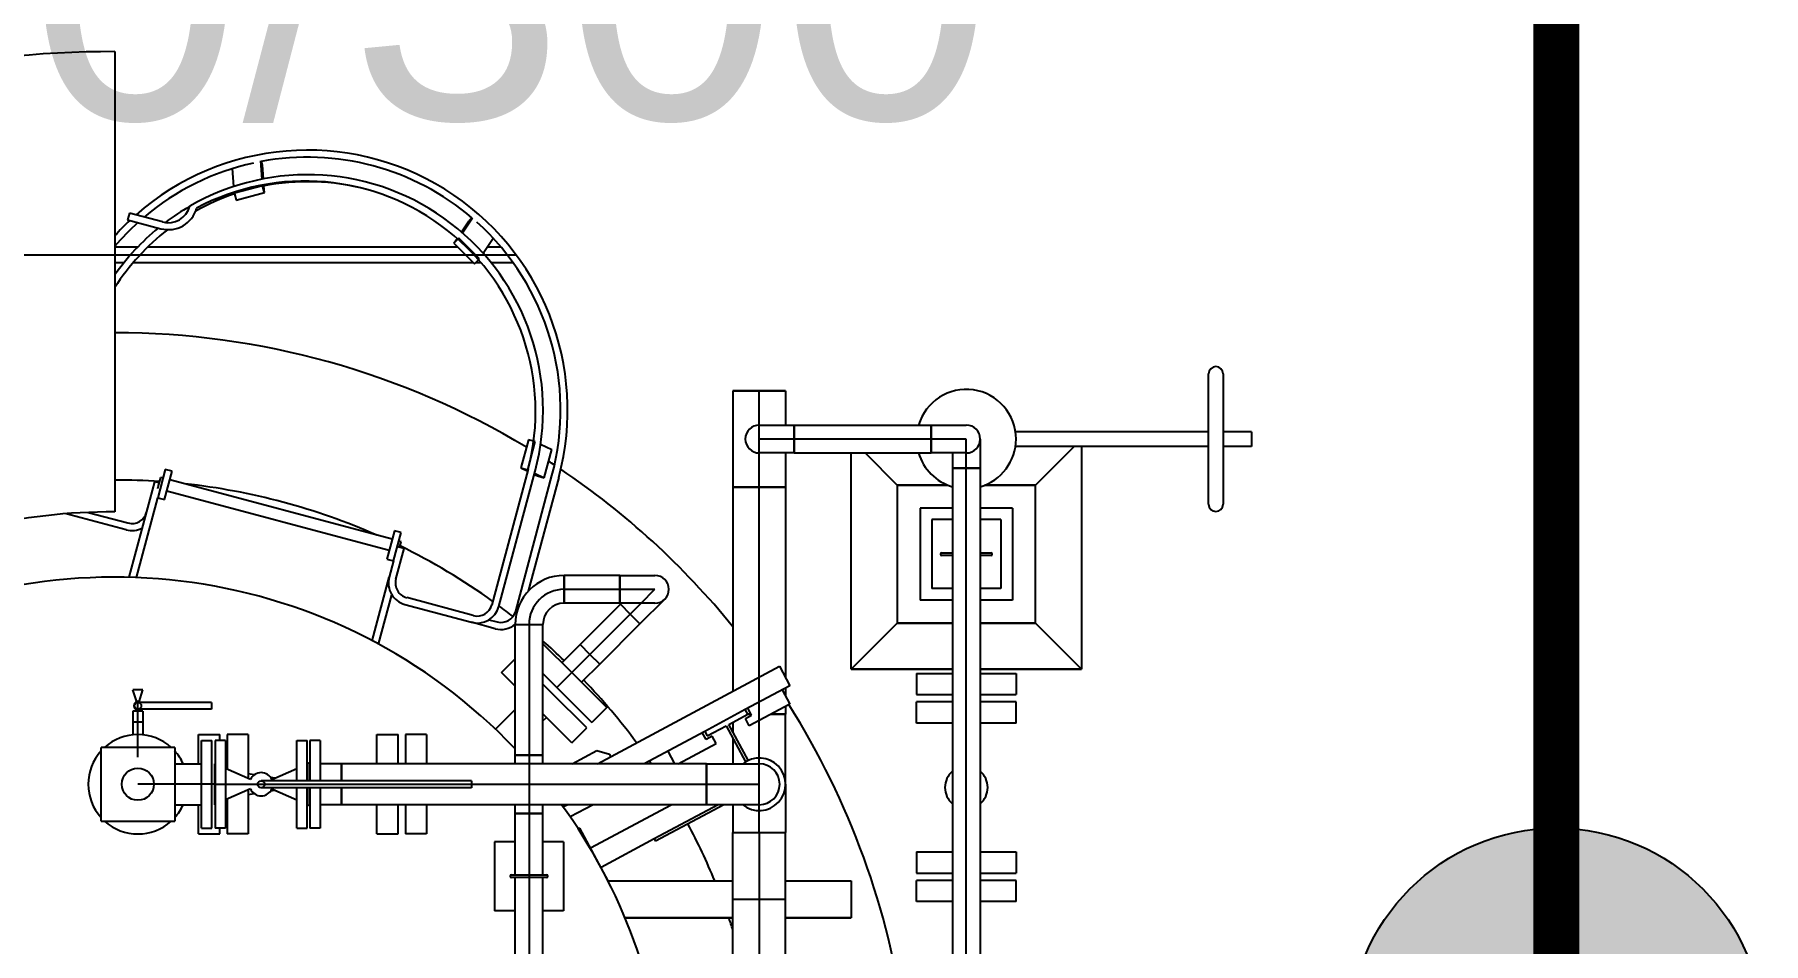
# Model space of a CAD drawing. Header units: inches. Extents: x 517790 to 538444, y 301815 to 302461.
# Drawn here: x 517877.35 to 517880.896, y 302335.824 to 302337.689 of the extents above; entities that cross this region are included whole.
import ezdxf

# ---------------------------------------------------------------- set-up
doc = ezdxf.new("R2010")
doc.units = ezdxf.units.IN
doc.header["$MEASUREMENT"] = 0
doc.layers.add('电气-接地设计-接地线', color=3, linetype='接地线')
doc.layers.add('硅胶总平面底图 工艺装置区', color=253, linetype='Continuous')
doc.styles.add('EESLTYPE', font='TXT.shx')
doc.styles.get("Standard").update_dxf_attribs({"font": 'arial.ttf'})
doc.linetypes.add('接地线', pattern='A,500,["/",EESLTYPE,S=200,R=0,X=0,Y=-100],-200,60,-200', length=960)

# ---------------------------------------------------------------- blocks, each defined once
blk = doc.blocks.new('PTJD2')
at = {"linetype": 'Continuous'}
blk.add_hatch(color=0, dxfattribs=at).paths.add_polyline_path([(150, 0, 1), (-150, 0, 1)])
at = {"color": 0, "linetype": 'Continuous'}
blk.add_circle((0, 0), 150, dxfattribs=at)

msp = doc.modelspace()

# ---------------------------------------------------------------- linework, layer by layer
at = {"layer": '电气-接地设计-接地线', "color": 1, "linetype": '接地线', "ltscale": 0.005, "const_width": 0.0944}
msp.add_lwpolyline([(517880.4709, 302348.7714), (517880.4709, 302325.0589)], dxfattribs=at)
at = {"layer": '硅胶总平面底图 工艺装置区', "color": 253, "linetype": 'Continuous', "lineweight": -3}
for p, q in [((517877.5144, 302337.6537), (517877.5144, 302336.7097)), ((517877.7585, 302337.3769), (517877.756, 302337.4139)), ((517877.8164, 302337.3921), (517877.8139, 302337.4293)), ((517877.8174, 302337.4204), (517877.8151, 302337.4285)), ((517877.8192, 302337.3926), (517877.8174, 302337.4204)), ((517877.8174, 302337.3786), (517877.7595, 302337.3631)), ((517877.8211, 302337.3647), (517877.8174, 302337.3786)), ((517877.8211, 302337.3648), (517877.8194, 302337.3709)), ((517877.8211, 302337.3648), (517877.8202, 302337.3782)), ((517877.7595, 302337.3631), (517877.7632, 302337.3492)), ((517877.7597, 302337.3621), (517877.7611, 302337.3568)), ((517877.7632, 302337.3492), (517877.8211, 302337.3647)), ((517877.7632, 302337.3491), (517877.786, 302337.3553)), ((517877.7632, 302337.3492), (517877.7632, 302337.3491)), ((517877.821, 302337.3648), (517877.8211, 302337.3648)), ((517877.5441, 302337.3226), (517877.5404, 302337.3087)), ((517877.5404, 302337.3087), (517877.6087, 302337.2904)), ((517877.6124, 302337.3043), (517877.5441, 302337.3226)), ((517878.2252, 302337.2838), (517878.2406, 302337.3067)), ((517878.2273, 302337.282), (517878.2479, 302337.3128)), ((517878.2467, 302337.3128), (517878.2406, 302337.3067)), ((517878.2198, 302337.2707), (517878.2097, 302337.2606)), ((517878.2097, 302337.2606), (517878.2163, 302337.2705)), ((517878.2181, 302337.269), (517878.2153, 302337.2662)), ((517878.2622, 302337.2284), (517878.2198, 302337.2707)), ((517878.2699, 302337.2399), (517878.2906, 302337.2707)), ((517877.1727, 302337.2365), (517877.5144, 302337.2365)), ((517877.5609, 302337.2523), (517877.5144, 302337.2523)), ((517877.5144, 302337.2365), (517877.5464, 302337.2365)), ((517877.5464, 302337.2365), (517877.5658, 302337.2365)), ((517877.5658, 302337.2365), (517878.2337, 302337.2365)), ((517878.2179, 302337.2523), (517877.5811, 302337.2523)), ((517878.2096, 302337.2604), (517878.2097, 302337.2606)), ((517878.2097, 302337.2605), (517878.2096, 302337.2604)), ((517878.2096, 302337.2604), (517878.2278, 302337.2424)), ((517878.2097, 302337.2606), (517878.252, 302337.2182)), ((517878.2337, 302337.2365), (517878.2729, 302337.2365)), ((517878.252, 302337.2182), (517878.2622, 302337.2284)), ((517878.2729, 302337.2365), (517878.3195, 302337.2365)), ((517878.3068, 302337.2523), (517878.2782, 302337.2523)), ((517878.3195, 302337.2365), (517878.3376, 302337.2365)), ((517877.5332, 302337.2207), (517877.5144, 302337.2207)), ((517878.2495, 302337.2207), (517877.5518, 302337.2207)), ((517878.2522, 302337.2183), (517878.2566, 302337.2227)), ((517878.2522, 302337.2183), (517878.2522, 302337.2183)), ((517878.2653, 302337.2207), (517878.2546, 302337.2207)), ((517878.3313, 302337.2207), (517878.2862, 302337.2207)), ((517879.7578, 302336.7251), (517879.7578, 302336.9927)), ((517879.7875, 302336.9927), (517879.7875, 302336.7251)), ((517878.782, 302336.9577), (517878.836, 302336.9577)), ((517878.782, 302336.9577), (517878.782, 302336.7601)), ((517878.8899, 302336.9577), (517878.782, 302336.9577)), ((517878.836, 302336.8874), (517878.836, 302336.9577)), ((517878.836, 302336.9577), (517878.836, 302336.9577)), ((517878.836, 302336.9577), (517878.836, 302336.9577)), ((517878.836, 302336.9577), (517878.8899, 302336.9577)), ((517878.8899, 302336.9577), (517878.8899, 302336.8874)), ((517878.836, 302336.8874), (517878.9079, 302336.8874)), ((517878.836, 302336.8304), (517878.836, 302336.8874)), ((517878.9079, 302336.8304), (517878.9079, 302336.8874)), ((517878.9079, 302336.8874), (517878.9079, 302336.8304)), ((517878.9079, 302336.8874), (517879.1888, 302336.8874)), ((517879.1888, 302336.8874), (517879.1888, 302336.8304)), ((517879.1888, 302336.8304), (517879.1888, 302336.8874)), ((517879.1888, 302336.8874), (517879.2608, 302336.8874)), ((517879.7578, 302336.8738), (517879.3616, 302336.8738)), ((517879.846, 302336.8738), (517879.7875, 302336.8738)), ((517879.846, 302336.8738), (517879.846, 302336.8589)), ((517878.3627, 302336.8575), (517878.3472, 302336.7996)), ((517878.3611, 302336.7959), (517878.3766, 302336.8538)), ((517878.3766, 302336.8538), (517878.3627, 302336.8575)), ((517878.3876, 302336.8484), (517878.4104, 302336.8374)), ((517878.9079, 302336.8589), (517878.836, 302336.8589)), ((517878.9079, 302336.8589), (517878.9079, 302336.8589)), ((517878.9079, 302336.8589), (517878.9079, 302336.8589)), ((517879.1888, 302336.8589), (517878.9079, 302336.8589)), ((517879.1888, 302336.8589), (517879.1888, 302336.8589)), ((517879.1888, 302336.8589), (517879.1889, 302336.8589)), ((517879.2608, 302336.8589), (517879.1888, 302336.8589)), ((517879.2608, 302336.8304), (517879.2608, 302336.8589)), ((517879.2892, 302336.8589), (517879.2892, 302336.799)), ((517879.7578, 302336.844), (517879.3616, 302336.844)), ((517879.4024, 302336.7645), (517879.4819, 302336.844)), ((517879.4819, 302336.844), (517879.4024, 302336.7645)), ((517879.4968, 302336.844), (517879.4968, 302336.3869)), ((517879.4968, 302336.844), (517879.4968, 302336.3869)), ((517879.846, 302336.844), (517879.7875, 302336.844)), ((517879.846, 302336.8589), (517879.846, 302336.844)), ((517878.3501, 302336.8103), (517878.3472, 302336.7996)), ((517878.3948, 302336.7795), (517878.4104, 302336.8374)), ((517878.9079, 302336.8304), (517878.836, 302336.8304)), ((517878.836, 302336.7601), (517878.836, 302336.8304)), ((517878.8899, 302336.8304), (517878.8899, 302336.7601)), ((517878.9079, 302336.8304), (517879.1888, 302336.8304)), ((517879.0248, 302336.3869), (517879.0248, 302336.8304)), ((517879.0248, 302336.3869), (517879.0248, 302336.8304)), ((517879.0532, 302336.8304), (517879.1192, 302336.7645)), ((517879.0532, 302336.8304), (517879.1192, 302336.7645)), ((517879.2608, 302336.8304), (517879.1888, 302336.8304)), ((517879.2323, 302336.8304), (517879.2323, 302336.799)), ((517879.2608, 302336.799), (517879.2608, 302336.8304)), ((517877.5437, 302336.5753), (517877.5962, 302336.7713)), ((517877.6055, 302336.7689), (517877.5962, 302336.7713)), ((517877.6179, 302336.7966), (517877.6024, 302336.7387)), ((517877.6033, 302336.7607), (517877.6086, 302336.7804)), ((517877.6132, 302336.7792), (517877.6086, 302336.7804)), ((517877.6163, 302336.735), (517877.6318, 302336.7929)), ((517877.6318, 302336.7929), (517877.6179, 302336.7966)), ((517878.083, 302336.6533), (517877.6271, 302336.7755)), ((517878.3623, 302336.7969), (517878.2878, 302336.519)), ((517878.3017, 302336.5153), (517878.3762, 302336.7932)), ((517878.3365, 302336.506), (517878.4109, 302336.7839)), ((517878.3472, 302336.7996), (517878.3612, 302336.7928)), ((517878.3472, 302336.7996), (517878.3611, 302336.7959)), ((517878.3472, 302336.7996), (517878.3472, 302336.7996)), ((517878.3611, 302336.7959), (517878.3619, 302336.7955)), ((517878.4248, 302336.7802), (517878.3624, 302336.5472)), ((517878.3744, 302336.7864), (517878.381, 302336.7832)), ((517878.3751, 302336.7891), (517878.3948, 302336.7795)), ((517878.381, 302336.7832), (517878.3948, 302336.7795)), ((517879.2323, 302336.799), (517879.2892, 302336.799)), ((517879.2892, 302336.7989), (517879.2323, 302336.7989)), ((517879.2323, 302336.7989), (517879.2323, 302335.662)), ((517879.2608, 302336.7989), (517879.2608, 302336.799)), ((517879.2608, 302335.662), (517879.2608, 302336.7989)), ((517879.2892, 302336.7989), (517879.2892, 302335.6581)), ((517877.5585, 302336.5748), (517877.6024, 302336.7387)), ((517877.6024, 302336.7575), (517877.6033, 302336.7607)), ((517877.6024, 302336.7387), (517877.6163, 302336.735)), ((517878.0768, 302336.6302), (517877.6209, 302336.7523)), ((517878.782, 302336.7601), (517878.836, 302336.7601)), ((517878.8899, 302336.7601), (517878.782, 302336.7601)), ((517878.782, 302336.7601), (517878.782, 302336.3417)), ((517878.836, 302336.7601), (517878.836, 302336.7601)), ((517878.836, 302336.7601), (517878.8899, 302336.7601)), ((517878.836, 302336.3706), (517878.836, 302336.7601)), ((517878.8899, 302336.7601), (517878.8899, 302336.37)), ((517879.1192, 302336.7645), (517879.2224, 302336.7645)), ((517879.2224, 302336.7645), (517879.1192, 302336.7645)), ((517879.1192, 302336.7645), (517879.1192, 302336.4813)), ((517879.1192, 302336.7645), (517879.1192, 302336.4813)), ((517879.2991, 302336.7645), (517879.4024, 302336.7645)), ((517879.4024, 302336.7645), (517879.2991, 302336.7645)), ((517879.4024, 302336.4813), (517879.4024, 302336.7645)), ((517879.4024, 302336.4813), (517879.4024, 302336.7645)), ((517877.5376, 302336.6729), (517877.4147, 302336.7058)), ((517877.4599, 302336.7086), (517877.5413, 302336.6868)), ((517879.1664, 302336.7173), (517879.1664, 302336.5285)), ((517879.2323, 302336.7173), (517879.1664, 302336.7173)), ((517879.3552, 302336.7173), (517879.2892, 302336.7173)), ((517879.3552, 302336.7173), (517879.3552, 302336.5285)), ((517878.0877, 302336.6707), (517878.0722, 302336.6128)), ((517878.0861, 302336.6091), (517878.1016, 302336.667)), ((517878.1016, 302336.667), (517878.0877, 302336.6707)), ((517879.19, 302336.6937), (517879.19, 302336.5521)), ((517879.2323, 302336.6937), (517879.19, 302336.6937)), ((517879.3316, 302336.6937), (517879.2892, 302336.6937)), ((517879.3316, 302336.6937), (517879.3316, 302336.5521)), ((517878.091, 302336.5718), (517878.1077, 302336.6343)), ((517878.1077, 302336.6343), (517878.0938, 302336.638)), ((517878.1016, 302336.6484), (517878.0969, 302336.6496)), ((517878.0985, 302336.6368), (517878.1016, 302336.6484)), ((517879.2107, 302336.6257), (517879.2323, 302336.6257)), ((517879.2892, 302336.6257), (517879.3108, 302336.6257)), ((517878.0722, 302336.6128), (517878.0861, 302336.6091)), ((517878.0861, 302336.6091), (517878.0771, 302336.5755)), ((517879.2323, 302336.6201), (517879.2107, 302336.6201)), ((517879.3108, 302336.6201), (517879.2892, 302336.6201)), ((517878.0422, 302336.4452), (517878.0771, 302336.5755)), ((517878.4359, 302336.5792), (517878.4359, 302336.5222)), ((517878.4359, 302336.5222), (517878.4359, 302336.5792)), ((517878.5502, 302336.5792), (517878.4359, 302336.5792)), ((517878.5502, 302336.5222), (517878.5502, 302336.5792)), ((517878.5502, 302336.5792), (517878.5502, 302336.5222)), ((517878.5502, 302336.5792), (517878.6222, 302336.5792)), ((517878.0552, 302336.4383), (517878.0824, 302336.5397)), ((517878.1093, 302336.5197), (517878.2459, 302336.4831)), ((517878.2496, 302336.497), (517878.113, 302336.5336)), ((517878.4359, 302336.5507), (517878.4359, 302336.5507)), ((517878.4359, 302336.5507), (517878.4359, 302336.5507)), ((517878.4359, 302336.5507), (517878.5502, 302336.5507)), ((517878.5502, 302336.5222), (517878.4359, 302336.5222)), ((517878.5512, 302336.52), (517878.4685, 302336.4373)), ((517878.5503, 302336.5507), (517878.5502, 302336.5507)), ((517878.5502, 302336.5507), (517878.5502, 302336.5507)), ((517878.5502, 302336.5507), (517878.6222, 302336.5507)), ((517878.6222, 302336.5222), (517878.5502, 302336.5222)), ((517878.5534, 302336.5222), (517878.5512, 302336.52)), ((517878.5713, 302336.4998), (517878.5512, 302336.52)), ((517878.5512, 302336.52), (517878.5713, 302336.4998)), ((517878.5713, 302336.4998), (517878.5937, 302336.5222)), ((517878.5914, 302336.4797), (517878.6423, 302336.5306)), ((517878.5937, 302336.5222), (517878.6222, 302336.5507)), ((517879.2323, 302336.5285), (517879.1664, 302336.5285)), ((517879.2323, 302336.5521), (517879.19, 302336.5521)), ((517879.3316, 302336.5521), (517879.2892, 302336.5521)), ((517879.3552, 302336.5285), (517879.2892, 302336.5285)), ((517878.2946, 302336.47), (517878.2459, 302336.4831)), ((517878.2817, 302336.4884), (517878.2983, 302336.4839)), ((517878.4887, 302336.4172), (517878.5713, 302336.4998)), ((517878.5914, 302336.4797), (517878.5713, 302336.4998)), ((517878.5713, 302336.4998), (517878.5713, 302336.4998)), ((517878.5713, 302336.4998), (517878.5713, 302336.4998)), ((517878.5713, 302336.4998), (517878.5914, 302336.4797)), ((517878.3355, 302336.4788), (517878.3924, 302336.4788)), ((517878.3355, 302336.4788), (517878.364, 302336.4788)), ((517878.3355, 302336.2108), (517878.3355, 302336.4788)), ((517878.364, 302336.4788), (517878.364, 302336.4788)), ((517878.364, 302336.4788), (517878.364, 302336.4788)), ((517878.364, 302336.4788), (517878.364, 302336.2108)), ((517878.364, 302336.4788), (517878.3924, 302336.4788)), ((517878.3924, 302336.2108), (517878.3924, 302336.4788)), ((517878.5914, 302336.4797), (517878.5088, 302336.3971)), ((517879.1192, 302336.4813), (517879.0248, 302336.3869)), ((517879.0248, 302336.3869), (517879.1192, 302336.4813)), ((517879.2323, 302336.4813), (517879.1192, 302336.4813)), ((517879.1192, 302336.4813), (517879.2323, 302336.4813)), ((517879.4024, 302336.4813), (517879.2892, 302336.4813)), ((517879.2892, 302336.4813), (517879.4024, 302336.4813)), ((517879.4968, 302336.3869), (517879.4024, 302336.4813)), ((517879.4968, 302336.3869), (517879.4024, 302336.4813)), ((517878.3924, 302336.4392), (517878.4516, 302336.3801)), ((517878.4208, 302336.3494), (517878.4887, 302336.4172)), ((517878.4685, 302336.4373), (517878.4314, 302336.4002)), ((517878.4887, 302336.4172), (517878.4685, 302336.4373)), ((517878.4685, 302336.4373), (517878.4887, 302336.4172)), ((517878.5088, 302336.3971), (517878.4887, 302336.4172)), ((517878.4887, 302336.4172), (517878.5088, 302336.3971)), ((517878.3074, 302336.38), (517878.3355, 302336.4081)), ((517878.3355, 302336.3519), (517878.3074, 302336.38)), ((517878.3924, 302336.3778), (517878.4208, 302336.3494)), ((517878.4516, 302336.3801), (517878.5236, 302336.308)), ((517878.5088, 302336.3971), (517878.4717, 302336.36)), ((517878.5042, 302336.1929), (517878.8777, 302336.3929)), ((517878.8777, 302336.3929), (517878.8991, 302336.353)), ((517879.0248, 302336.3869), (517879.2323, 302336.3869)), ((517879.2323, 302336.3869), (517879.0248, 302336.3869)), ((517879.1589, 302336.3782), (517879.2323, 302336.3782)), ((517879.1589, 302336.3782), (517879.1589, 302336.3347)), ((517879.2892, 302336.3869), (517879.4968, 302336.3869)), ((517879.4968, 302336.3869), (517879.2892, 302336.3869)), ((517879.2892, 302336.3782), (517879.3627, 302336.3782)), ((517879.3627, 302336.3782), (517879.3627, 302336.3347)), ((517877.5616, 302336.3446), (517877.5515, 302336.3446)), ((517877.5592, 302336.3196), (517877.5515, 302336.3446)), ((517877.5716, 302336.3446), (517877.5616, 302336.3446)), ((517877.564, 302336.3196), (517877.5716, 302336.3446)), ((517878.4102, 302336.3387), (517878.3924, 302336.3564)), ((517878.4208, 302336.3494), (517878.4929, 302336.2773)), ((517878.8991, 302336.353), (517878.8075, 302336.304)), ((517878.836, 302336.2948), (517878.836, 302336.3706)), ((517878.8832, 302336.3445), (517878.8988, 302336.3154)), ((517878.8899, 302336.3481), (517878.8899, 302336.3321)), ((517877.5616, 302336.3006), (517877.5616, 302336.3229)), ((517877.7126, 302336.3188), (517877.5616, 302336.3188)), ((517877.7126, 302336.3188), (517877.7126, 302336.3118)), ((517877.7126, 302336.3118), (517877.7126, 302336.3047)), ((517878.4822, 302336.2666), (517878.4102, 302336.3387)), ((517878.5236, 302336.308), (517878.4929, 302336.2773)), ((517878.8201, 302336.2925), (517878.8125, 302336.3066)), ((517878.8988, 302336.3154), (517878.8156, 302336.2708)), ((517878.8899, 302336.3106), (517878.8899, 302336.2948)), ((517879.1589, 302336.3347), (517879.2323, 302336.3347)), ((517879.2323, 302336.3196), (517879.1589, 302336.3196)), ((517879.1589, 302336.2761), (517879.1589, 302336.3196)), ((517879.2892, 302336.3347), (517879.3627, 302336.3347)), ((517879.3627, 302336.3196), (517879.2892, 302336.3196)), ((517879.3627, 302336.2761), (517879.3627, 302336.3196)), ((517877.5716, 302336.3006), (517877.5515, 302336.3006)), ((517877.5515, 302336.3006), (517877.5515, 302336.2523)), ((517877.5515, 302336.2789), (517877.5716, 302336.2789)), ((517877.5592, 302336.3039), (517877.5582, 302336.3006)), ((517877.7126, 302336.3047), (517877.5616, 302336.3047)), ((517877.5616, 302336.2789), (517877.5616, 302336.3006)), ((517877.5616, 302336.2528), (517877.5616, 302336.2789)), ((517877.564, 302336.3039), (517877.565, 302336.3006)), ((517877.5716, 302336.3006), (517877.5716, 302336.2523)), ((517878.295, 302336.2638), (517878.3355, 302336.3043)), ((517878.4515, 302336.2359), (517878.3924, 302336.295)), ((517878.3924, 302336.2807), (517878.3996, 302336.2878)), ((517878.8075, 302336.304), (517878.7243, 302336.2594)), ((517878.7294, 302336.2499), (517878.7681, 302336.2706)), ((517878.7681, 302336.2706), (517878.8076, 302336.1969)), ((517878.7739, 302336.2737), (517878.8126, 302336.2945)), ((517878.8134, 302336.2), (517878.7739, 302336.2737)), ((517878.782, 302336.2781), (517878.782, 302336.2586)), ((517878.8126, 302336.2945), (517878.8075, 302336.304)), ((517878.8076, 302336.2858), (517878.8201, 302336.2925)), ((517878.8156, 302336.2708), (517878.8076, 302336.2858)), ((517878.8124, 302336.2948), (517878.8189, 302336.2948)), ((517878.8189, 302336.2948), (517878.8124, 302336.2948)), ((517878.836, 302336.2948), (517878.836, 302336.2948)), ((517878.836, 302336.2948), (517878.836, 302336.2947)), ((517878.836, 302336.2817), (517878.836, 302336.2948)), ((517878.836, 302336.2048), (517878.836, 302336.2817)), ((517878.8603, 302336.2948), (517878.8899, 302336.2948)), ((517878.8899, 302336.2948), (517878.8603, 302336.2948)), ((517878.8899, 302336.1509), (517878.8899, 302336.2948)), ((517879.2323, 302336.2761), (517879.1589, 302336.2761)), ((517879.3627, 302336.2761), (517879.2892, 302336.2761)), ((517877.5616, 302336.2062), (517877.5616, 302336.2528)), ((517877.686, 302336.1929), (517877.686, 302336.2528)), ((517877.686, 302336.2528), (517877.7294, 302336.2528)), ((517877.692, 302336.1509), (517877.692, 302336.2408)), ((517877.692, 302336.2408), (517877.7131, 302336.2408)), ((517877.7131, 302336.1509), (517877.7131, 302336.2408)), ((517877.7201, 302336.2408), (517877.7201, 302336.1509)), ((517877.7412, 302336.2408), (517877.7201, 302336.2408)), ((517877.7294, 302336.2408), (517877.7294, 302336.2528)), ((517877.7412, 302336.2408), (517877.7412, 302336.1509)), ((517877.7445, 302336.2528), (517877.7445, 302336.1815)), ((517877.788, 302336.2528), (517877.7445, 302336.2528)), ((517877.788, 302336.2528), (517877.788, 302336.1625)), ((517877.8878, 302336.158), (517877.8878, 302336.2408)), ((517877.8878, 302336.2408), (517877.9088, 302336.2408)), ((517877.9088, 302336.158), (517877.9088, 302336.2408)), ((517877.9145, 302336.2408), (517877.9145, 302336.158)), ((517877.9355, 302336.2408), (517877.9145, 302336.2408)), ((517877.9355, 302336.2408), (517877.9355, 302336.158)), ((517878.0519, 302336.1929), (517878.0519, 302336.2528)), ((517878.0519, 302336.2528), (517878.0953, 302336.2528)), ((517878.0953, 302336.1929), (517878.0953, 302336.2528)), ((517878.1104, 302336.2528), (517878.1104, 302336.1929)), ((517878.1539, 302336.2528), (517878.1104, 302336.2528)), ((517878.1539, 302336.2528), (517878.1539, 302336.1929)), ((517878.4515, 302336.2359), (517878.4822, 302336.2666)), ((517878.7243, 302336.2594), (517878.6001, 302336.1929)), ((517878.7269, 302336.2426), (517878.7193, 302336.2567)), ((517878.7243, 302336.2594), (517878.7294, 302336.2499)), ((517878.7394, 302336.2492), (517878.7269, 302336.2426)), ((517878.7474, 302336.2343), (517878.7394, 302336.2492)), ((517878.782, 302336.2446), (517878.782, 302336.1929)), ((517877.4861, 302336.0754), (517877.4861, 302336.2264)), ((517877.6371, 302336.2264), (517877.4861, 302336.2264)), ((517877.5616, 302336.2062), (517877.5616, 302336.2062)), ((517877.5616, 302336.2062), (517877.5616, 302336.2062)), ((517877.6371, 302336.2264), (517877.6371, 302336.0754)), ((517878.3353, 302336.2235), (517878.3355, 302336.2238)), ((517878.3924, 302336.2108), (517878.3355, 302336.2108)), ((517878.3355, 302336.1929), (517878.3355, 302336.2108)), ((517878.3355, 302336.2108), (517878.364, 302336.2108)), ((517878.364, 302336.2108), (517878.364, 302336.1929)), ((517878.364, 302336.2108), (517878.364, 302336.2108)), ((517878.364, 302336.2108), (517878.3924, 302336.2108)), ((517878.3924, 302336.1929), (517878.3924, 302336.2108)), ((517878.4522, 302336.1929), (517878.5031, 302336.2201)), ((517878.5031, 302336.2201), (517878.5286, 302336.2124)), ((517878.5286, 302336.2124), (517878.5313, 302336.2074)), ((517878.6486, 302336.2188), (517878.6625, 302336.1929)), ((517878.6701, 302336.1929), (517878.7474, 302336.2343)), ((517878.8076, 302336.1969), (517878.8134, 302336.2)), ((517878.836, 302336.1509), (517878.836, 302336.2048)), ((517877.6371, 302336.1929), (517877.692, 302336.1929)), ((517877.7187, 302336.1929), (517877.7187, 302336.1089)), ((517877.7201, 302336.1922), (517877.7187, 302336.1929)), ((517877.7926, 302336.1605), (517877.7412, 302336.183)), ((517877.8004, 302336.1703), (517877.788, 302336.1723)), ((517877.843, 302336.1634), (517877.834, 302336.1649)), ((517877.8364, 302336.1605), (517877.8878, 302336.183)), ((517877.9088, 302336.1922), (517877.9103, 302336.1929)), ((517877.9103, 302336.158), (517877.9103, 302336.1929)), ((517877.979, 302336.1929), (517877.9355, 302336.1929)), ((517877.979, 302336.1929), (517877.979, 302336.158)), ((517877.979, 302336.158), (517877.979, 302336.1929)), ((517878.7281, 302336.1929), (517877.979, 302336.1929)), ((517878.364, 302336.1929), (517878.364, 302336.1089)), ((517878.7281, 302336.1089), (517878.7281, 302336.1929)), ((517878.7281, 302336.1929), (517878.7281, 302336.1089)), ((517878.7281, 302336.1929), (517878.836, 302336.1929)), ((517877.6335, 302336.1509), (517877.5616, 302336.1509)), ((517877.6335, 302336.1509), (517877.6335, 302336.1509)), ((517877.6335, 302336.1509), (517877.6335, 302336.1509)), ((517877.7131, 302336.1509), (517877.6335, 302336.1509)), ((517877.692, 302336.061), (517877.692, 302336.1509)), ((517877.7187, 302336.1509), (517877.7131, 302336.1509)), ((517877.7131, 302336.061), (517877.7131, 302336.1509)), ((517877.7187, 302336.1509), (517877.9103, 302336.1509)), ((517877.7201, 302336.1509), (517877.7201, 302336.061)), ((517877.7412, 302336.1509), (517877.7412, 302336.061)), ((517877.7926, 302336.1413), (517877.7412, 302336.1188)), ((517877.788, 302336.1393), (517877.788, 302336.049)), ((517877.8004, 302336.1315), (517877.788, 302336.1295)), ((517878.2461, 302336.158), (517877.8145, 302336.158)), ((517878.2461, 302336.1438), (517877.8145, 302336.1438)), ((517877.843, 302336.1384), (517877.834, 302336.1369)), ((517877.8364, 302336.1413), (517877.8878, 302336.1188)), ((517877.8878, 302336.061), (517877.8878, 302336.1438)), ((517877.9088, 302336.061), (517877.9088, 302336.1438)), ((517877.9103, 302336.1509), (517877.9145, 302336.1509)), ((517877.9103, 302336.1089), (517877.9103, 302336.1438)), ((517877.9145, 302336.1509), (517877.979, 302336.1509)), ((517877.9145, 302336.1438), (517877.9145, 302336.061)), ((517877.9355, 302336.1438), (517877.9355, 302336.061)), ((517877.979, 302336.1509), (517878.2461, 302336.1509)), ((517877.979, 302336.1438), (517877.979, 302336.1089)), ((517877.979, 302336.1089), (517877.979, 302336.1438)), ((517878.2461, 302336.158), (517878.2461, 302336.1509)), ((517878.2461, 302336.1509), (517878.7281, 302336.1509)), ((517878.2461, 302336.1509), (517878.2461, 302336.1438)), ((517878.7281, 302336.1509), (517878.7281, 302336.1509)), ((517878.7281, 302336.1509), (517878.7281, 302336.1509)), ((517878.7281, 302336.1509), (517878.836, 302336.1509)), ((517878.836, 302336.0969), (517878.836, 302336.1509)), ((517878.8899, 302336.1509), (517878.8899, 302336.0521)), ((517877.6371, 302336.1089), (517877.692, 302336.1089)), ((517877.686, 302336.049), (517877.686, 302336.1089)), ((517877.7201, 302336.1096), (517877.7187, 302336.1089)), ((517877.7445, 302336.1202), (517877.7445, 302336.049)), ((517877.9088, 302336.1096), (517877.9103, 302336.1089)), ((517877.979, 302336.1089), (517877.9355, 302336.1089)), ((517878.7281, 302336.1089), (517877.979, 302336.1089)), ((517878.0519, 302336.049), (517878.0519, 302336.1089)), ((517878.0953, 302336.049), (517878.0953, 302336.1089)), ((517878.1104, 302336.1089), (517878.1104, 302336.049)), ((517878.1539, 302336.1089), (517878.1539, 302336.049)), ((517878.3355, 302336.091), (517878.3355, 302336.1089)), ((517878.364, 302336.1089), (517878.364, 302336.091)), ((517878.3924, 302336.091), (517878.3924, 302336.1089)), ((517878.4362, 302336.105), (517878.4341, 302336.1089)), ((517878.4435, 302336.1089), (517878.4362, 302336.105)), ((517878.4955, 302336.1089), (517878.4485, 302336.0838)), ((517878.4902, 302336.0203), (517878.6557, 302336.1089)), ((517878.7516, 302336.1089), (517878.6207, 302336.0388)), ((517878.7636, 302336.1089), (517878.6233, 302336.0338)), ((517878.836, 302336.1089), (517878.7281, 302336.1089)), ((517878.782, 302336.1089), (517878.782, 302336.0521)), ((517878.836, 302336.0521), (517878.836, 302336.0969)), ((517877.4861, 302336.0754), (517877.6371, 302336.0754)), ((517877.692, 302336.061), (517877.7131, 302336.061)), ((517877.7412, 302336.061), (517877.7201, 302336.061)), ((517877.7294, 302336.049), (517877.7294, 302336.061)), ((517877.8878, 302336.061), (517877.9088, 302336.061)), ((517877.9355, 302336.061), (517877.9145, 302336.061)), ((517878.3924, 302336.091), (517878.3355, 302336.091)), ((517878.3355, 302336.091), (517878.364, 302336.091)), ((517878.3355, 302335.9649), (517878.3355, 302336.091)), ((517878.364, 302336.091), (517878.364, 302336.091)), ((517878.364, 302336.091), (517878.364, 302336.091)), ((517878.364, 302336.091), (517878.364, 302335.9649)), ((517878.364, 302336.091), (517878.3924, 302336.091)), ((517878.3924, 302335.9649), (517878.3924, 302336.091)), ((517878.4683, 302336.061), (517878.4649, 302336.0592)), ((517878.5264, 302335.9527), (517878.4683, 302336.061)), ((517877.686, 302336.049), (517877.7294, 302336.049)), ((517877.788, 302336.049), (517877.7445, 302336.049)), ((517878.0519, 302336.049), (517878.0953, 302336.049)), ((517878.1539, 302336.049), (517878.1104, 302336.049)), ((517878.3355, 302336.0329), (517878.2932, 302336.0329)), ((517878.2932, 302336.0329), (517878.2932, 302335.8913)), ((517878.4348, 302336.0329), (517878.3924, 302336.0329)), ((517878.4348, 302336.0329), (517878.4348, 302335.8913)), ((517878.6207, 302336.0388), (517878.5116, 302335.9803)), ((517878.6207, 302336.0388), (517878.6233, 302336.0338)), ((517878.782, 302336.0521), (517878.8899, 302336.0521)), ((517878.782, 302336.0521), (517878.8899, 302336.0521)), ((517878.782, 302335.5223), (517878.782, 302336.0521)), ((517878.836, 302336.0521), (517878.836, 302336.0521)), ((517878.836, 302336.0521), (517878.836, 302335.5223)), ((517878.8899, 302335.5223), (517878.8899, 302336.0521)), ((517879.1589, 302336.0123), (517879.2323, 302336.0123)), ((517879.1589, 302336.0123), (517879.1589, 302335.9688)), ((517879.2892, 302336.0123), (517879.3627, 302336.0123)), ((517879.3627, 302336.0123), (517879.3627, 302335.9688)), ((517878.3281, 302335.9649), (517878.3998, 302335.9649)), ((517878.3998, 302335.9593), (517878.3281, 302335.9593)), ((517878.3355, 302335.5223), (517878.3355, 302335.9593)), ((517878.364, 302335.9649), (517878.364, 302335.9593)), ((517878.364, 302335.9593), (517878.364, 302335.5223)), ((517878.3924, 302335.5223), (517878.3924, 302335.9593)), ((517878.526, 302335.9527), (517878.782, 302335.9527)), ((517878.526, 302335.9527), (517878.782, 302335.9527)), ((517878.8899, 302335.9527), (517879.0248, 302335.9527)), ((517878.8899, 302335.9527), (517879.0248, 302335.9527)), ((517879.0248, 302335.9527), (517879.0248, 302335.8771)), ((517879.0248, 302335.9527), (517879.0248, 302335.8771)), ((517879.1589, 302335.9688), (517879.2323, 302335.9688)), ((517879.2323, 302335.9537), (517879.1589, 302335.9537)), ((517879.1589, 302335.9102), (517879.1589, 302335.9537)), ((517879.2892, 302335.9688), (517879.3627, 302335.9688)), ((517879.3627, 302335.9537), (517879.2892, 302335.9537)), ((517879.3627, 302335.9102), (517879.3627, 302335.9537)), ((517878.3355, 302335.8913), (517878.2932, 302335.8913)), ((517878.4348, 302335.8913), (517878.3924, 302335.8913)), ((517878.782, 302335.9149), (517878.8899, 302335.9149)), ((517879.2323, 302335.9102), (517879.1589, 302335.9102)), ((517879.3627, 302335.9102), (517879.2892, 302335.9102)), ((517878.782, 302335.8771), (517878.5606, 302335.8771)), ((517878.5606, 302335.8771), (517878.782, 302335.8771)), ((517879.0248, 302335.8771), (517878.8899, 302335.8771)), ((517878.8899, 302335.8771), (517879.0248, 302335.8771))]:
    msp.add_line(p, q, dxfattribs=at)
for centre, radius in [((517877.5616, 302336.3118), 0.00708), ((517877.5616, 302336.1509), 0.033), ((517877.8145, 302336.1509), 0.00708)]:
    msp.add_circle(centre, radius, dxfattribs=at)
for centre, radius, start, end in [((517877.5144, 302335.4429), 2.2108, 90, 138.1649), ((517877.9097, 302336.9182), 0.5333, 345, 131.2945), ((517877.9097, 302336.9182), 0.5189, 102.361, 130.2283), ((517877.9097, 302336.9182), 0.5189, 49.4014, 100.6053), ((517877.9097, 302336.9182), 0.483, 345, 120), ((517877.9042, 302336.915), 0.4731, 345.5427, 118.0001), ((517877.9097, 302336.9182), 0.4686, 75, 101.3327), ((517877.6242, 302337.3483), 0.0456, 255, 345), ((517877.9097, 302336.9182), 0.483, 120, 127.156), ((517877.9097, 302336.9182), 0.4686, 108.6673, 119.3334), ((517877.9097, 302336.9182), 0.5333, 133.133, 137.8357), ((517877.9097, 302336.9182), 0.5189, 132.1402, 139.6207), ((517877.6242, 302337.3483), 0.0599, 255, 345), ((517877.9097, 302336.9182), 0.5189, 345, 47.9757), ((517877.9097, 302336.9182), 0.483, 129.3388, 144.935), ((517877.9097, 302336.9182), 0.4686, 127.8226, 147.5255), ((517877.5144, 302335.4429), 1.6341, 58.8942, 90), ((517877.5144, 302335.4429), 1.6341, 58.8942, 90), ((517879.7726, 302336.9927), 0.0149, 0, 180), ((517879.2608, 302336.8589), 0.1019, 0, 163.7749), ((517878.836, 302336.8589), 0.0285, 90, 270), ((517878.836, 302336.8589), 0.0285, 90, 270), ((517879.2608, 302336.8589), 0.0285, 270, 90), ((517879.2608, 302336.8589), 0.0285, 0, 90), ((517879.2608, 302336.8589), 0.0285, 270, 0), ((517879.2608, 302336.8589), 0.1019, 286.2251, 0), ((517877.5144, 302335.4429), 1.6341, 56.5014, 57.0152), ((517877.5144, 302335.4429), 1.6341, 56.5014, 57.0152), ((517879.2608, 302336.8589), 0.1019, 196.2251, 253.7749), ((517877.5144, 302335.4429), 1.332, 86.045, 90), ((517877.5144, 302335.4429), 1.332, 86.045, 90), ((517877.5144, 302335.4429), 1.332, 66.2159, 83.7841), ((517877.5144, 302335.4429), 1.332, 66.2159, 83.7841), ((517877.5144, 302335.4429), 1.6341, 39.1255, 55.9614), ((517877.5144, 302335.4429), 1.6341, 39.1255, 55.9614), ((517877.5144, 302335.4429), 1.2668, 90, 102.8482), ((517877.5494, 302336.7169), 0.0312, 255, 345), ((517879.7726, 302336.7251), 0.0149, 180, 0), ((517877.5494, 302336.7169), 0.0456, 255, 298.1736), ((517877.5144, 302335.4429), 1.332, 54.403, 63.955), ((517877.5144, 302335.4429), 1.332, 54.403, 63.955), ((517879.2107, 302336.6229), 0.00283, 90, 270), ((517879.3108, 302336.6229), 0.00283, 270, 90), ((517877.5144, 302335.4429), 1.1328, 43.5424, 273.9661), ((517878.1211, 302336.5637), 0.0456, 165, 255), ((517878.1211, 302336.5637), 0.0312, 165, 255), ((517878.4359, 302336.4788), 0.1004, 90, 180), ((517878.6222, 302336.5507), 0.0285, 0, 90), ((517878.6222, 302336.5507), 0.0285, 270, 90), ((517878.2577, 302336.5271), 0.0312, 255, 345), ((517878.4359, 302336.4788), 0.0719, 90, 180), ((517878.4359, 302336.4788), 0.0435, 90, 180), ((517878.6222, 302336.5507), 0.0285, 270, 0), ((517878.2577, 302336.5271), 0.0456, 255, 345), ((517878.3064, 302336.514), 0.0312, 255, 345), ((517877.5144, 302335.4429), 1.332, 52.1808, 53.7404), ((517877.5144, 302335.4429), 1.332, 52.1808, 53.7404), ((517878.3064, 302336.514), 0.0456, 255, 309.7674), ((517877.5144, 302335.4429), 1.332, 46.2249, 48.7594), ((517877.5144, 302335.4429), 1.332, 46.2249, 48.7594), ((517877.5144, 302335.4429), 1.332, 36.5386, 43.7751), ((517877.5144, 302335.4429), 1.332, 36.5386, 43.7751), ((517877.5616, 302336.3118), 0.00821, 107.0439, 252.9561), ((517877.5616, 302336.3118), 0.00821, 59.5553, 72.9561), ((517877.5144, 302335.4429), 1.6341, 7.7069, 32.2251), ((517877.5144, 302335.4429), 1.6341, 7.7069, 32.2251), ((517877.5616, 302336.3118), 0.00821, 287.0439, 300.4447), ((517877.5616, 302336.1509), 0.1019, 90, 132.1762), ((517877.5616, 302336.1509), 0.1019, 47.8238, 90), ((517877.5616, 302336.1509), 0.1019, 137.8238, 222.1762), ((517877.5616, 302336.1509), 0.1019, 24.3157, 42.1762), ((517877.5144, 302335.4429), 1.1328, 42.6804, 42.6811), ((517878.836, 302336.1509), 0.0539, 231.0576, 128.9424), ((517877.8145, 302336.1509), 0.0239, 23.6557, 156.3443), ((517877.9199, 302336.1509), 0.0438, 97.117, 104.6259), ((517877.5144, 302335.4429), 1.332, 34.2663, 34.5732), ((517877.5144, 302335.4429), 1.332, 34.2663, 34.5732), ((517878.836, 302336.1509), 0.042, 270, 90), ((517878.836, 302336.1509), 0.042, 0, 90), ((517879.2608, 302336.1442), 0.0438, 130.4927, 229.5073), ((517879.2608, 302336.1442), 0.0438, 0, 49.5073), ((517877.8145, 302336.1509), 0.0239, 203.6557, 336.3443), ((517878.836, 302336.1509), 0.042, 270, 0), ((517879.2608, 302336.1442), 0.0438, 310.4927, 0), ((517877.5616, 302336.1509), 0.1019, 317.8238, 335.6843), ((517877.9199, 302336.1509), 0.0438, 255.3741, 262.883), ((517877.5144, 302335.4429), 1.1328, 4.0206, 36.0123), ((517877.5616, 302336.1509), 0.1019, 227.8238, 312.1762), ((517877.5144, 302335.4429), 1.332, 22.5015, 28.0568), ((517877.5144, 302335.4429), 1.332, 22.5015, 28.0568), ((517878.3281, 302335.9621), 0.00283, 90, 270), ((517878.3998, 302335.9621), 0.00283, 270, 90), ((517877.5144, 302335.4429), 1.332, 17.8801, 19.0268), ((517877.5144, 302335.4429), 1.332, 17.8801, 19.0268)]:
    msp.add_arc(centre, radius, start, end, dxfattribs=at)

# ---------------------------------------------------------------- block references
at = {"layer": '电气-接地设计-接地线', "color": 1, "xscale": 0.002831987834461186, "yscale": 0.002831987834461186, "zscale": 0.000943995944820395}
msp.add_blockref('PTJD2', (517880.4709, 302335.6359), dxfattribs=at)

# ---------------------------------------------------------------- texts
at = {"layer": '硅胶总平面底图 工艺装置区', "color": 9, "linetype": 'Continuous', "lineweight": 20}
msp.add_text('T-100/200/300', height=0.566398, dxfattribs=at).set_placement((517874.1699, 302337.5152))

doc.saveas('drawing.dxf')
